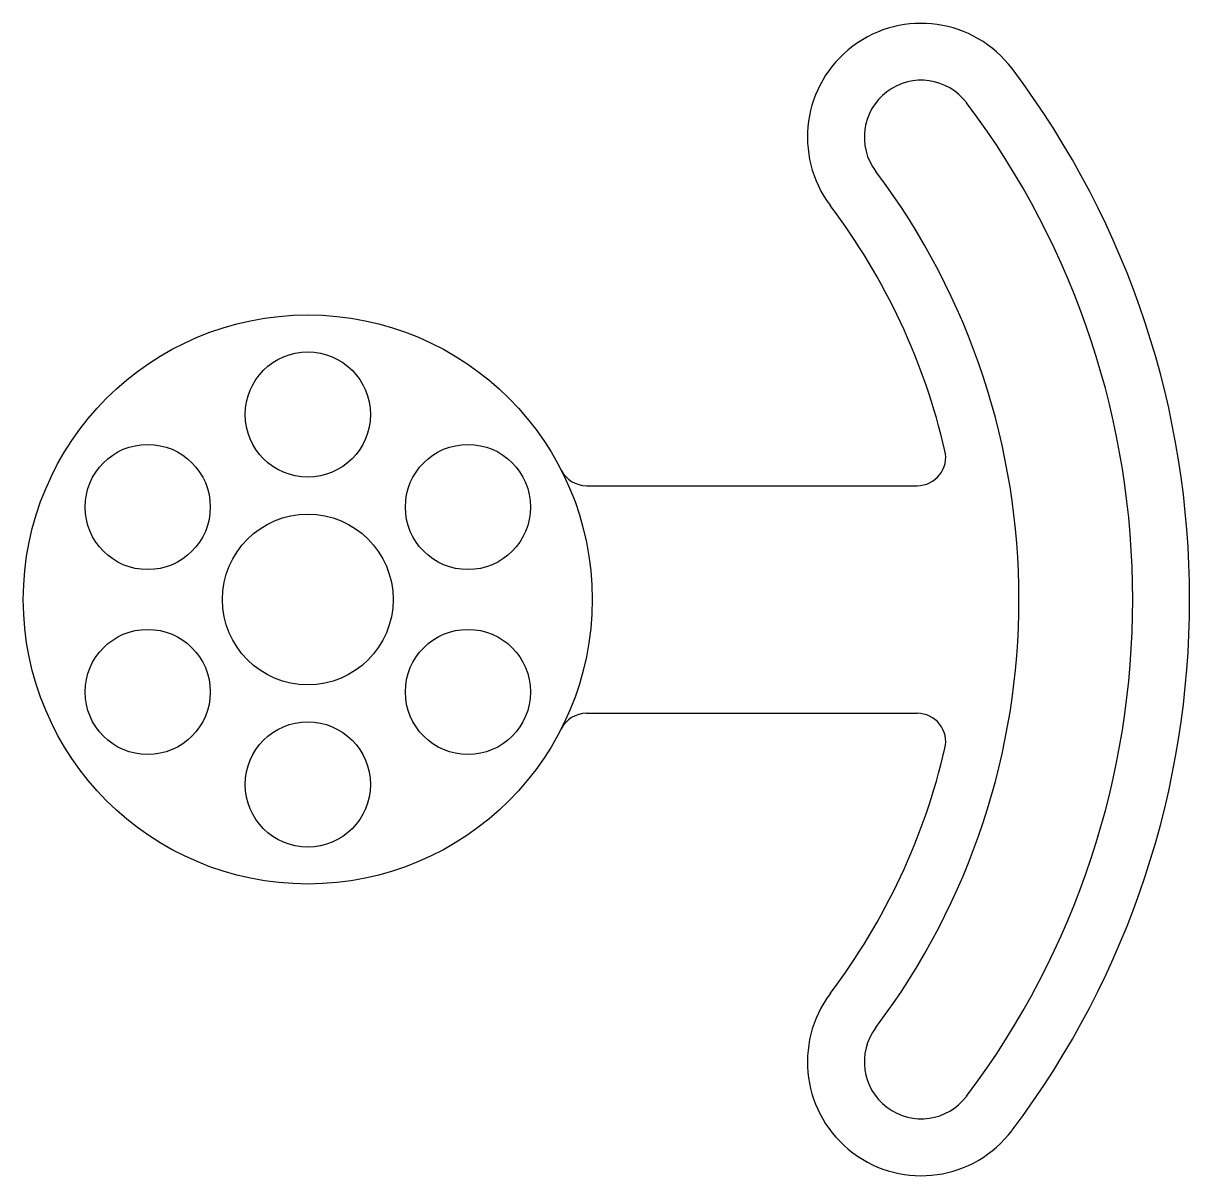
# Model space of a CAD drawing. Header units: millimetres. Extents: x 2453 to 2658, y 1406 to 1609.
import ezdxf

# ---------------------------------------------------------------- set-up
doc = ezdxf.new("R2010")
doc.units = ezdxf.units.MM

# ---------------------------------------------------------------- blocks, each defined once
blk = doc.blocks.new('*U2')
blk.add_circle((0, 0), 11)
blk = doc.blocks.new('*U3')
at = {"color": 0, "linetype": 'ByBlock', "lineweight": -2, "transparency": 16777216}
blk.add_blockref('*U2', (2503.2, 1540.2), dxfattribs=at)
for p, rotation in [((2475.06, 1523.95), 59.99999999999999), ((2531.35, 1523.95), 300.0000000000001), ((2475.06, 1491.45), 120), ((2531.35, 1491.45), 240), ((2503.2, 1475.2), 180)]:
    blk.add_blockref('*U2', p, dxfattribs=dict(at, rotation=rotation))

msp = doc.modelspace()

# ---------------------------------------------------------------- linework, layer by layer
for p, q in [((2552.19, 1527.7), (2610.32, 1527.7)), ((2552.19, 1487.7), (2610.32, 1487.7))]:
    msp.add_line(p, q)
for radius in [50, 15]:
    msp.add_circle((2503.2, 1507.7), radius)
for centre, radius, start, end in [((2611.02, 1588.94), 20, 37, 217), ((2503.2, 1507.7), 155, 323, 37), ((2611.02, 1588.94), 10, 37, 217), ((2503.2, 1507.7), 145, 323, 37), ((2503.2, 1507.7), 125, 323, 37), ((2503.2, 1507.7), 125, 323, 37), ((2503.2, 1507.7), 115, 13.1366, 37), ((2610.32, 1532.7), 5, 270, 13.1366), ((2552.19, 1532.7), 5, 207.0357, 270), ((2552.19, 1482.7), 5, 90, 152.9643), ((2610.32, 1482.7), 5, 346.8634, 90), ((2503.2, 1507.7), 115, 323, 346.8634), ((2611.02, 1426.45), 20, 143, 323), ((2611.02, 1426.45), 10, 143, 323)]:
    msp.add_arc(centre, radius, start, end)

# ---------------------------------------------------------------- block references
msp.add_blockref('*U3', (0, 0))

doc.saveas('drawing.dxf')
